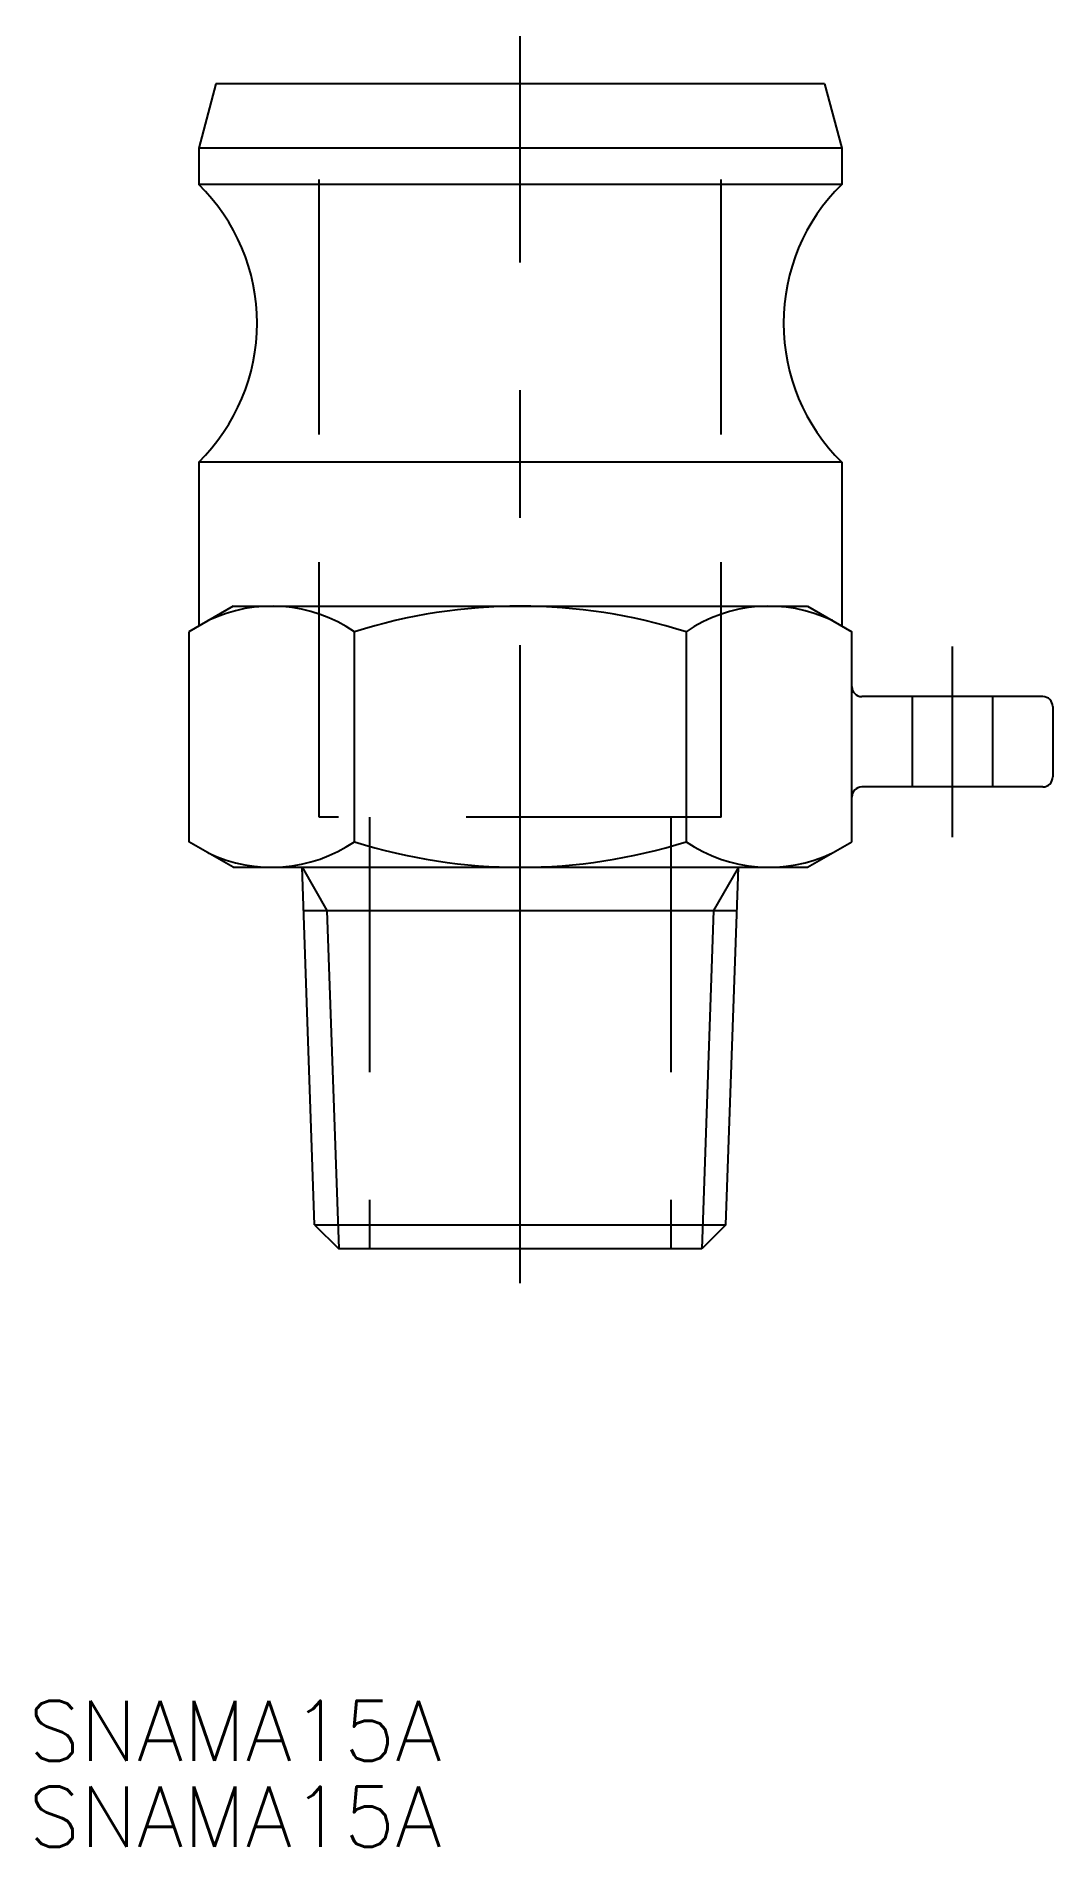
# Model space of a CAD drawing. Extents: x -24.1 to 26.5, y -29.8 to 60.4.
import ezdxf

# ---------------------------------------------------------------- set-up
doc = ezdxf.new("R2010")
doc.units = 0
doc.linetypes.add('CENTER', pattern=[50.8, 31.75, -6.35, 6.35, -6.35])
doc.linetypes.add('DASHED', pattern=[19.05, 12.7, -6.35])
doc.layers.get('0').update_dxf_attribs({"linetype": 'CONTINUOUS'})
doc.layers.add('CENTER', color=1, linetype='CENTER')
doc.styles.get("Standard").update_dxf_attribs({"font": 'txt.shx', "height": 3, "bigfont": 'bigfont.shx'})

# ---------------------------------------------------------------- blocks, each defined once
blk = doc.blocks.new('*U7')
at = {"color": 7, "linetype": 'CONTINUOUS'}
blk.add_text('SNAMA15A', height=3, dxfattribs=at).set_placement((-24.473, -25.49))
blk = doc.blocks.new('*U8')
at = {"color": 7, "linetype": 'CONTINUOUS'}
blk.add_text('SNAMA15A', height=3, dxfattribs=at).set_placement((-24.473, -29.763))

msp = doc.modelspace()

# ---------------------------------------------------------------- linework, layer by layer
at = {"color": 7, "linetype": 'CONTINUOUS'}
for p, q in [((-15.143, 58), (-16, 54.8)), ((15.143, 58), (-15.143, 58)), ((15.143, 58), (16, 54.8)), ((-16, 54.8), (-16, 52.999)), ((16, 54.8), (-16, 54.8)), ((16, 54.8), (16, 52.999)), ((16, 52.999), (-16, 52.999)), ((-16, 39.176), (-16, 31.012)), ((16, 39.176), (-16, 39.176)), ((16, 39.176), (16, 31.012)), ((-14.289, 32), (-16.5, 30.724)), ((-14.289, 32), (14.289, 32)), ((14.289, 32), (16.5, 30.724)), ((-16.5, 30.724), (-16.5, 20.276)), ((-8.25, 20.276), (-8.25, 30.724)), ((8.25, 30.724), (8.25, 20.276)), ((16.5, 20.276), (16.5, 30.724)), ((26, 27.5), (17, 27.5)), ((26.5, 27), (26.5, 23.5)), ((26, 23), (17, 23)), ((-14.289, 19), (-16.5, 20.276)), ((14.289, 19), (16.5, 20.276)), ((-14.289, 19), (14.289, 19)), ((-10.235, 1.204), (-10.856, 19)), ((10.235, 1.204), (10.856, 19)), ((-10.781, 16.858), (10.781, 16.858)), ((-10.235, 1.204), (10.235, 1.204)), ((-10.235, 1.204), (-9.031, 0)), ((10.235, 1.204), (9.031, 0)), ((9.031, 0), (-9.031, 0))]:
    msp.add_line(p, q, dxfattribs=at)
at = {"color": 3, "linetype": 'DASHED'}
for p, q in [((-10, 21.5), (-10, 58)), ((10, 21.5), (10, 58)), ((19.5, 27.5), (19.5, 23)), ((23.5, 27.5), (23.5, 23)), ((10, 21.5), (-10, 21.5)), ((-7.5, 21.5), (-7.5, 0)), ((7.5, 21.5), (7.5, 0))]:
    msp.add_line(p, q, dxfattribs=at)
at = {"color": 3, "linetype": 'CONTINUOUS'}
for p, q in [((-10.856, 19), (-9.619, 16.858)), ((10.856, 19), (9.619, 16.858)), ((-9.619, 16.858), (-9.031, 0)), ((9.619, 16.858), (9.031, 0))]:
    msp.add_line(p, q, dxfattribs=at)
at = {"color": 7, "linetype": 'CONTINUOUS'}
for centre, radius, start, end in [((-22.786, 46.087), 9.686, 314.4747, 45.5253), ((22.786, 46.087), 9.686, 134.4747, 225.5253), ((-12.375, 24.696), 7.304, 55.61575, 115.61575), ((0, 4.697), 27.303, 72.41205, 107.58795), ((12.375, 24.696), 7.304, 64.38425, 124.38425), ((17, 28), 0.5, 180, 270), ((26, 27), 0.5, 0, 90), ((26, 23.5), 0.5, 270, 0), ((17, 22.5), 0.5, 90, 180), ((-12.375, 26.304), 7.304, 244.38425, 304.38425), ((0, 46.303), 27.303, 252.41205, 287.58795), ((12.375, 26.304), 7.304, 235.61575, 295.61575)]:
    msp.add_arc(centre, radius, start, end, dxfattribs=at)
at = {"layer": 'CENTER', "color": 1, "linetype": 'CENTER'}
for p, q in [((0, -1.695), (0, 60.377)), ((21.5, 30), (21.5, 20.5))]:
    msp.add_line(p, q, dxfattribs=at)

# ---------------------------------------------------------------- block references
at = {"color": 7, "linetype": 'CONTINUOUS'}
for name in ['*U7', '*U8']:
    msp.add_blockref(name, (0, 0), dxfattribs=at)

doc.saveas('drawing.dxf')
